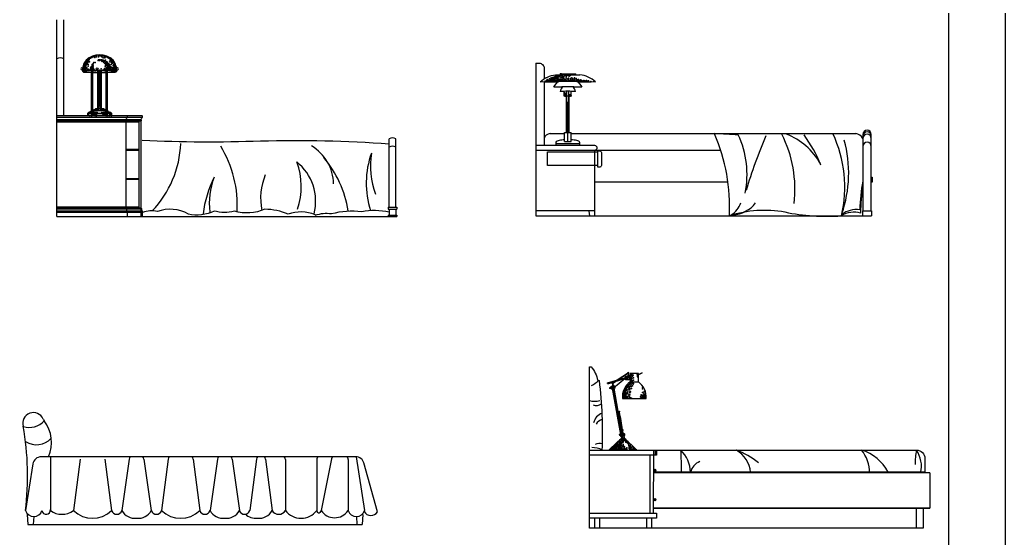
# Model space of a CAD drawing. Header units: inches. Extents: x 4.1 to 46.6, y 13.1 to 37.9.
# Drawn here: x 40.77 to 46.64, y 28.74 to 31.84 of the extents above; entities that cross this region are included whole.
import ezdxf

# ---------------------------------------------------------------- set-up
doc = ezdxf.new("R2010")
doc.units = ezdxf.units.IN
doc.header["$MEASUREMENT"] = 0
for name, color, linetype in [('02', 2, 'Continuous'), ('1', 1, 'Continuous'), ('4', 4, 'Continuous'), ('8', 8, 'Continuous'), ('kadrbm', 4, 'Continuous')]:
    doc.layers.add(name, color=color, linetype=linetype)

# ---------------------------------------------------------------- blocks, each defined once
blk = doc.blocks.new('kadrbm')
at = {"layer": 'kadrbm', "color": 4}
blk.add_lwpolyline([(0, 0), (0, 24.7972), (21, 24.7972), (21, 0), (0, 0)], close=True, dxfattribs=at)
blk.add_lwpolyline([(20.6631, 0.3257), (20.6631, 24.4603), (0.3369, 24.4603), (0.3369, 0.3257), (20.6631, 0.3257)], dxfattribs=at)

msp = doc.modelspace()

# ---------------------------------------------------------------- hatches: boundary and pattern name
at = {"layer": '8'}
h = msp.add_hatch(dxfattribs=at)
h.set_pattern_fill('ANSI31', color=256, scale=0.005527, style=0)
h.set_pattern_definition([(45, (35.0584811, 23.3938971), (-0.000488482534, 0.000488482534), [])])
h.paths.add_polyline_path([(44.447, 29.7071), (44.4492, 29.7071), (44.4492, 29.7267), (44.447, 29.7267)])
h = msp.add_hatch(dxfattribs=at)
h.set_pattern_fill('ANSI31', color=256, scale=0.033159, style=0)
h.set_pattern_definition([(45, (35.22346, 23.429576), (-0.0029308952, 0.0029308952), [])])
h.paths.add_polyline_path([(44.3401, 29.4996, -0.018609), (44.34, 29.4996), (44.337, 29.4996, 0.005294), (44.3578, 29.3902), (44.3601, 29.3909, 0.018598)])

# ---------------------------------------------------------------- linework, layer by layer
at = {"layer": '02'}
for p, q in [((41.1949, 31.2938), (41.1949, 31.532)), ((41.2021, 31.2938), (41.2021, 31.5322)), ((41.2318, 31.3064), (41.2318, 31.5327)), ((41.239, 31.3074), (41.239, 31.5327)), ((41.246, 31.3204), (41.246, 31.5327)), ((41.2532, 31.3074), (41.2532, 31.5327)), ((41.282, 31.2938), (41.282, 31.5322)), ((41.2892, 31.2938), (41.2892, 31.532)), ((43.9868, 31.5116), (44.0379, 31.5116)), ((44.0691, 31.512), (44.0309, 31.5105)), ((44.0798, 31.5116), (44.0706, 31.5116)), ((44.0123, 31.381), (44.0123, 31.4099)), ((44.0542, 31.381), (44.0123, 31.381)), ((44.0255, 31.164), (44.0255, 31.381)), ((44.0305, 31.164), (44.0273, 31.4102)), ((44.036, 31.164), (44.039, 31.4102)), ((44.041, 31.164), (44.041, 31.381)), ((44.0542, 31.381), (44.0542, 31.4099)), ((41.1696, 31.2777), (41.3145, 31.2777)), ((41.1715, 31.2802), (41.3127, 31.2802)), ((41.4958, 31.2541), (40.9883, 31.2541)), ((41.4906, 31.241), (40.9883, 31.241)), ((41.4883, 31.233), (40.9883, 31.233)), ((41.4763, 31.2265), (40.9883, 31.2265)), ((41.4763, 31.233), (41.4763, 30.713)), ((41.4883, 31.233), (41.4883, 30.663)), ((43.9273, 31.1581), (44.0144, 31.1581)), ((44.0144, 31.11), (44.0144, 31.164)), ((44.0144, 31.164), (44.0529, 31.164)), ((44.0329, 31.11), (44.0329, 31.164)), ((44.0529, 31.11), (44.0529, 31.164)), ((44.0529, 31.1581), (45.7496, 31.1581)), ((44.0144, 31.11), (44.0529, 31.11)), ((41.4763, 31.0625), (41.3983, 31.0625)), ((41.4763, 31.0575), (41.3983, 31.0575)), ((41.4763, 30.8885), (41.3983, 30.8885)), ((41.4763, 30.8835), (41.3983, 30.8835)), ((41.4763, 30.7195), (40.9883, 30.7195)), ((41.4923, 30.7066), (40.9883, 30.7065)), ((41.4962, 30.6949), (40.9883, 30.6949)), ((41.4987, 30.6876), (40.9883, 30.6876)), ((44.2999, 29.6718), (44.3891, 29.7288)), ((44.3009, 29.6693), (44.3894, 29.7277)), ((44.3908, 29.7326), (44.3908, 29.7325)), ((44.3913, 29.7324), (44.3962, 29.7331)), ((44.3917, 29.7321), (44.3967, 29.7328)), ((44.3918, 29.7283), (44.3969, 29.7292)), ((44.393, 29.7281), (44.392, 29.71)), ((44.3923, 29.7314), (44.3973, 29.7322)), ((44.3934, 29.7283), (44.3925, 29.71)), ((44.3931, 29.7329), (44.3931, 29.7329)), ((44.3941, 29.7284), (44.3937, 29.71)), ((44.3956, 29.7286), (44.3967, 29.7099)), ((44.3959, 29.7287), (44.397, 29.71)), ((44.2706, 29.6718), (44.3725, 29.7022)), ((44.2717, 29.6669), (44.3732, 29.6973)), ((44.2751, 29.6717), (44.3725, 29.7012)), ((44.2995, 29.6686), (44.2985, 29.6501)), ((44.2999, 29.6687), (44.2988, 29.6502)), ((44.3002, 29.6691), (44.2997, 29.6504)), ((44.3007, 29.6694), (44.3029, 29.6512)), ((44.3009, 29.6693), (44.3031, 29.6512)), ((44.3051, 29.6428), (44.3733, 29.6969)), ((44.3797, 29.6921), (44.4052, 29.6921)), ((44.3801, 29.71), (44.4052, 29.71)), ((44.4052, 29.677), (44.454, 29.677)), ((44.2834, 29.6421), (44.287, 29.6421)), ((44.2984, 29.6372), (44.3469, 29.3635)), ((44.2995, 29.6375), (44.348, 29.3642)), ((44.3006, 29.6378), (44.349, 29.3647)), ((44.3045, 29.6388), (44.3531, 29.3656)), ((44.3058, 29.6391), (44.3543, 29.3659)), ((44.3065, 29.6393), (44.3551, 29.366)), ((44.307, 29.6395), (44.3555, 29.3661)), ((44.3396, 29.4997), (44.3318, 29.4997)), ((44.3572, 29.3866), (44.3561, 29.3663)), ((44.3572, 29.3899), (44.3617, 29.3912)), ((44.3575, 29.3897), (44.362, 29.3911)), ((44.3579, 29.3869), (44.3624, 29.3883)), ((44.358, 29.3894), (44.3625, 29.3907)), ((44.3583, 29.3888), (44.3628, 29.3902)), ((44.3587, 29.3871), (44.3608, 29.3673)), ((44.3428, 29.3634), (44.3469, 29.3634)), ((44.343, 29.3627), (44.3462, 29.3627)), ((44.3562, 29.3445), (44.3562, 29.3534)), ((44.3562, 29.3445), (44.3694, 29.3445)), ((44.3694, 29.3445), (44.3694, 29.3568)), ((44.5538, 29.2705), (44.5538, 29.2405)), ((42.7694, 29.2308), (40.8942, 29.2308)), ((40.9489, 29.2308), (40.9489, 28.9099)), ((41.1257, 29.2172), (41.0862, 28.9099)), ((41.2744, 29.2172), (41.3139, 28.9099)), ((41.4191, 29.2174), (41.3753, 28.9099)), ((41.5066, 29.2174), (41.5505, 28.9099)), ((41.6514, 29.2172), (41.6119, 28.9099)), ((41.6514, 29.2172), (41.6119, 28.9099)), ((41.8, 29.2172), (41.8395, 28.9099)), ((41.9448, 29.2174), (41.9009, 28.9099)), ((42.0323, 29.2174), (42.0762, 28.9099)), ((42.177, 29.2172), (42.1375, 28.9099)), ((42.2306, 29.2172), (42.2701, 28.9099)), ((42.3497, 29.2152), (42.3497, 28.9099)), ((42.5368, 29.2152), (42.5368, 28.9099)), ((42.6246, 29.2183), (42.5627, 28.9099)), ((42.7238, 29.2152), (42.7238, 28.9099)), ((42.7708, 29.2308), (42.8219, 28.9099)), ((40.8449, 29.1886), (40.8007, 28.9099)), ((42.8988, 28.9034), (42.8175, 29.1943)), ((44.5517, 29.1465), (44.5417, 29.1465)), ((44.5517, 29.1545), (44.5517, 29.1465)), ((46.1617, 29.1395), (44.5417, 29.1395)), ((46.1917, 29.1355), (44.5417, 29.1355)), ((44.5517, 28.9715), (44.5417, 28.9715)), ((44.5517, 28.9795), (44.5517, 28.9715)), ((46.1917, 28.9255), (44.5417, 28.9255)), ((46.1917, 28.9225), (44.5417, 28.9225)), ((40.8112, 28.8873), (40.8154, 28.827)), ((40.8497, 28.8751), (40.8461, 28.827)), ((42.7728, 28.8751), (42.7764, 28.827)), ((42.8114, 28.8873), (42.8071, 28.827)), ((40.8154, 28.827), (42.8071, 28.827))]:
    msp.add_line(p, q, dxfattribs=at)
for points in [[(41.3433, 31.5294, 0.211623), (41.3226, 31.5955, 0.394402), (41.1615, 31.5955, 0.211623), (41.1408, 31.5294)], [(41.1408, 31.5294, 0.261126), (41.1473, 31.5251, 0.006576), (41.1949, 31.5232, 0.006576)], [(41.2021, 31.5231, 0.004096), (41.2318, 31.5227, 0.004096)], [(41.239, 31.5226, 0.000961), (41.246, 31.5226, 0.000961)], [(41.2532, 31.5227, 0.003969), (41.282, 31.5231, 0.003969)], [(41.2892, 31.5232, 0.006413), (41.3357, 31.5251, 0.32566), (41.3433, 31.5294)], [(43.8696, 31.4664, -0.178639), (43.9608, 31.5082), (44.1057, 31.5082)], [(43.9938, 31.5082), (43.9938, 31.5105, -0.204461), (43.996, 31.5116, 0.555281), (43.9953, 31.5136), (43.9953, 31.5145), (43.9874, 31.5145), (43.9874, 31.5136, 0.555281), (43.9867, 31.5116, -0.204461), (43.9889, 31.5105), (43.9889, 31.5082)], [(44.0309, 31.5082), (44.0309, 31.5105, 0.204461), (44.0286, 31.5116, -0.555281), (44.0294, 31.5136), (44.0294, 31.5145), (44.0372, 31.5145), (44.0372, 31.5136, -0.555281), (44.038, 31.5116, 0.204461), (44.0357, 31.5105), (44.0357, 31.5082)], [(44.0728, 31.509, 0.094811), (44.0691, 31.512), (44.0382, 31.512)], [(44.0728, 31.5082), (44.0728, 31.5105, 0.204461), (44.0705, 31.5116, -0.555282), (44.0713, 31.5136), (44.0713, 31.5145), (44.0791, 31.5145), (44.0791, 31.5136, -0.555282), (44.0799, 31.5116, 0.204461), (44.0776, 31.5105), (44.0776, 31.5082)], [(43.9718, 31.4636, -0.005704), (43.8691, 31.4664, -0.023086), (44.1974, 31.4664, -0.005704), (44.0947, 31.4636)], [(44.0004, 31.4342), (43.9506, 31.4342, -0.227544), (43.9834, 31.4699, -0.227544)], [(44.0831, 31.4699, -0.227544), (44.1159, 31.4342), (44.0661, 31.4342)], [(41.3145, 31.263), (41.3145, 31.2777, 0.257824), (41.3009, 31.2856, -0.183308), (41.2906, 31.2938), (41.1935, 31.2938), (41.1832, 31.2856, 0.257824), (41.1696, 31.2777), (41.1696, 31.263)], [(41.2782, 31.2938, 0.279541), (41.2601, 31.3058, 0.105641), (41.2241, 31.3058, 0.279541), (41.2059, 31.2938)], [(41.497, 31.118, 0.019843), (42.2017, 31.1148, -0.02431), (42.9683, 31.0974)], [(44.1617, 29.7675), (44.1717, 29.7675, -0.136033), (44.2117, 29.6855), (44.2217, 29.6855, -0.012179)], [(44.3907, 29.7321, 0.083661), (44.3903, 29.732, 0.685038), (44.3904, 29.7281)], [(44.3909, 29.7278), (44.3964, 29.7288, 0.641064), (44.3959, 29.7333), (44.3906, 29.7325)], [(44.2707, 29.6691, -0.083661), (44.2704, 29.6691, -0.685038), (44.27, 29.6715)], [(44.2703, 29.6718), (44.2749, 29.6718, -0.641064), (44.2751, 29.6689)], [(44.3814, 29.7083, 0.083661), (44.3798, 29.7084, 0.685038), (44.3777, 29.6937)], [(44.2829, 29.642, 0.083661), (44.2826, 29.642, 0.685038), (44.2822, 29.6394)], [(44.2921, 29.6473, 0.083661), (44.291, 29.6472, 0.685038), (44.292, 29.6368)], [(44.3139, 29.6502, 0.177444), (44.3101, 29.6528), (44.2916, 29.6485)], [(44.2933, 29.6359), (44.3123, 29.6408, 0.183148), (44.3149, 29.6447)], [(44.3398, 29.5025, -0.083661), (44.3401, 29.5026, -0.685038), (44.3405, 29.4999)], [(44.3569, 29.3896, 0.083661), (44.3566, 29.3895, 0.685038), (44.3571, 29.3868, 0.685038)], [(44.3574, 29.3866), (44.3623, 29.3882, 0.641064), (44.3615, 29.3913), (44.3568, 29.3899)], [(44.3562, 29.3445), (44.2799, 29.2727, 0.414214), (44.2788, 29.2716), (44.2788, 29.2705)], [(44.3419, 29.3637, 0.083661), (44.3416, 29.3638, 0.685038), (44.3412, 29.3611, 0.685038)], [(44.3498, 29.3635, 0.083661), (44.3486, 29.3634, 0.685038), (44.3497, 29.3529, 0.685038)], [(44.351, 29.3521), (44.3699, 29.357, 0.641064), (44.3678, 29.3689), (44.3493, 29.3647)], [(44.4446, 29.2705), (44.4446, 29.2716, 0.414214), (44.4435, 29.2727), (44.3694, 29.3445)], [(44.5417, 29.1545), (44.5517, 29.1545, -1)], [(44.5488, 29.1545), (44.5517, 29.1575, -1), (44.5517, 29.1435), (44.5488, 29.1465)], [(44.5417, 28.9795), (44.5517, 28.9795, -1)], [(44.5488, 28.9795), (44.5517, 28.9825, -1), (44.5517, 28.9685), (44.5488, 28.9715)]]:
    msp.add_lwpolyline(points, format="xyb", dxfattribs=at)
for points in [[(44.0284, 31.512), (43.9974, 31.512)], [(43.9608, 31.0996), (44.1057, 31.0996)], [(43.9613, 31.0996), (43.9613, 31.0881)], [(44.1057, 31.0881), (44.1057, 31.103)], [(44.2127, 30.9681), (43.9129, 30.9681), (43.9129, 31.0501), (44.2127, 31.0501)], [(44.4492, 29.7184), (44.4765, 29.7323), (44.4765, 29.7317), (44.4492, 29.7178)], [(44.2751, 29.6689), (44.2706, 29.6688)], [(44.2998, 29.6719), (44.2982, 29.6718)], [(44.3812, 29.7037), (44.3781, 29.6987), (44.3777, 29.6989), (44.3809, 29.7039), (44.3812, 29.7037)], [(44.447, 29.7267), (44.447, 29.7071), (44.4492, 29.7071), (44.4492, 29.7267)], [(44.2833, 29.6393), (44.2878, 29.6393)], [(44.2913, 29.6442), (44.2934, 29.6407), (44.293, 29.6405), (44.2909, 29.644), (44.2913, 29.6442)], [(44.3415, 29.3608), (44.345, 29.3608)], [(44.348, 29.3591), (44.3519, 29.3578), (44.3518, 29.3573), (44.3479, 29.3587), (44.3481, 29.3591)]]:
    msp.add_lwpolyline(points, dxfattribs=at)
for points in [[(44.3905, 29.7278, 0.130303), (44.3912, 29.7279, 0.576801), (44.3915, 29.7322, 0.264517), (44.3902, 29.7324, 0.710752)], [(44.2701, 29.6718, -0.130303), (44.2705, 29.6718, -0.576801), (44.2712, 29.6691, -0.264517), (44.2704, 29.6688, -0.710752)], [(44.2976, 29.6686, 0.130303), (44.2981, 29.6685, 0.331854), (44.2988, 29.6715, 0.328319), (44.2979, 29.6718, 0.500332)], [(44.3591, 29.5775), (44.5001, 29.5775, 0.273505), (44.454, 29.677), (44.454, 29.7267), (44.4052, 29.7267), (44.4052, 29.677, 0.273505)], [(44.3778, 29.6924, 0.130303), (44.3807, 29.6922, 0.598804), (44.3852, 29.7088, 0.121835), (44.3797, 29.71, 0.710752)], [(44.2823, 29.6391, 0.130303), (44.2828, 29.6391, 0.576801), (44.2835, 29.642, 0.264517), (44.2826, 29.6423, 0.710752)], [(44.2923, 29.6359, 0.130303), (44.2943, 29.6362, 0.576801), (44.2943, 29.6479, 0.264517), (44.2906, 29.6483, 0.710752)], [(44.3404, 29.4996, -0.130303), (44.3399, 29.4996, -0.576801), (44.3392, 29.5025, -0.264517), (44.3401, 29.5029, -0.710752)], [(44.3572, 29.3866, 0.130303), (44.3577, 29.3867, 0.576801), (44.3575, 29.3897, 0.264517), (44.3565, 29.3898, 0.710752)], [(44.3412, 29.3608, 0.130303), (44.3417, 29.3608, 0.576801), (44.3425, 29.3637, 0.264517), (44.3416, 29.3641, 0.710752)], [(44.35, 29.3521, 0.130303), (44.3519, 29.3524, 0.576801), (44.352, 29.364, 0.264517), (44.3483, 29.3644, 0.710752)]]:
    msp.add_lwpolyline(points, format="xyb", close=True, dxfattribs=at)
for centre, radius in [((41.2275, 31.5438), 0.00614), ((44.5517, 29.1505), 0.004), ((44.5517, 28.9755), 0.004)]:
    msp.add_circle(centre, radius, dxfattribs=at)
for centre, radius, start, end in [((41.137, 31.5438), 0.00614, 48.47685, 302.45151), ((41.3479, 31.5438), 0.00614, 228.34306, 140.63339), ((41.2421, 29.9727), 1.56, 86.27884, 93.72116), ((44.0036, 31.5009), 0.0127, 119.12076, 140.23048), ((44.0939, 31.3607), 0.1479, 45.59453, 85.43164), ((44.0332, 30.4526), 0.9842, 85.78037, 94.21963), ((44.0317, 31.4026), 0.0445, 130.15475, 171.82868), ((44.0348, 31.4026), 0.0445, 8.17132, 49.84525), ((44.0332, 30.6515), 0.7588, 86.55783, 93.44217), ((41.242, 31.3138), 0.00771, 306.76193, 112.33487), ((43.9295, 31.1195), 0.0386, 93.19223, 166.00124), ((42.3256, -18.778), 50.0027, 86.87736, 87.03942), ((43.909, 30.7235), 1.0887, 356.96439, 23.39728), ((44.5393, 30.9142), 0.5623, 348.67098, 24.86177), ((48.0616, 29.9325), 3.095, 156.93246, 163.37528), ((44.6646, 30.8267), 0.7227, 353.20232, 26.94192), ((45.1798, 30.7715), 0.4151, 30.01067, 67.71772), ((44.7593, 30.6504), 0.8457, 22.24988, 36.2027), ((44.9314, 30.84), 0.7527, 346.79668, 24.99593), ((45.7468, 31.1087), 0.0494, 23.99623, 86.81418), ((45.817, 31.1438), 0.025, 0, 180), ((45.817, 31.1288), 0.025, 0, 180), ((41.113, 31.1222), 0.6136, 316.15774, 357.83198), ((41.3895, 30.7317), 0.6736, 356.46208, 31.44451), ((42.3642, 30.8513), 0.2733, 1.42887, 58.80197), ((43.9852, 31.089), 0.0281, 98.40642, 150.02094), ((44.0342, 30.8234), 0.2981, 93.79798, 100.26136), ((44.0342, 30.8234), 0.2981, 79.73864, 86.39797), ((44.0858, 31.0956), 0.0212, 20.34562, 85.92866), ((44.9722, 30.9212), 0.7354, 340.86875, 15.58198), ((43.3675, 30.8626), 0.5359, 160.48939, 197.79203), ((43.3581, 30.9668), 0.5014, 171.42263, 199.80538), ((42.2295, 30.7547), 0.3008, 345.65647, 51.20239), ((42.0149, 30.8415), 0.4294, 341.76107, 20.11955), ((42.0933, 30.6022), 0.637, 8.55371, 40.43583), ((42.5629, 30.7743), 0.3606, 157.4255, 191.84355), ((42.5188, 30.6), 0.6643, 153.402, 173.1727), ((42.3318, 30.7414), 0.4358, 159.03092, 186.76815), ((46.81, 30.68), 1.0365, 169.17742, 178.68366), ((46.7851, 30.6832), 1.0064, 170.69076, 179.92821), ((44.9408, 30.7842), 0.1295, 301.24668, 342.80227), ((45.0059, 30.8602), 0.1871, 273.74293, 321.78874), ((45.2089, 29.9875), 0.7129, 80.43295, 107.34327), ((45.5744, 31.8566), 1.1919, 258.03639, 274.32354), ((45.7401, 30.5465), 0.1433, 74.36067, 121.9546), ((45.7544, 30.5574), 0.1477, 82.4667, 126.74828), ((44.3896, 29.73), 0.00166, 315.80306, 60.47312), ((44.1238, 29.7762), 0.1298, 293.26982, 315.66962), ((41.6943, 29.3763), 2.5462, 357.61717, 6.97357), ((44.283, 29.9714), 0.3004, 267.48455, 273.29568), ((44.2866, 29.578), 0.0924, 81.42557, 100.35097), ((44.2969, 29.6702), 0.00151, 309.24206, 104.95525), ((44.36, 29.6969), 0.00333, 134.3613, 242.91935), ((44.3613, 29.6971), 0.00369, 141.84659, 236.05438), ((44.3743, 29.7011), 0.00762, 311.2552, 44.57549), ((44.2818, 29.6408), 0.00139, 311.87007, 99.22567), ((44.2889, 29.6415), 0.00556, 317.08546, 61.43665), ((44.2994, 29.6185), 0.012, 35.5827, 78.97023), ((44.2982, 29.6165), 0.0138, 36.72348, 74.95549), ((44.3083, 29.6463), 0.00472, 155.85821, 227.83937), ((44.309, 29.6485), 0.00702, 327.66879, 16.91759), ((44.1911, 29.6659), 0.1038, 253.55364, 287.99683), ((40.8476, 29.4315), 0.063, 22.99347, 197.63289), ((44.2028, 29.5928), 0.0563, 250.42498, 304.59393), ((49.5132, 30.427), 5.2586, 190.15883, 191.37166), ((42.8895, 29.1767), 1.4861, 8.28385, 12.54664), ((40.825, 29.5233), 0.117, 251.34584, 318.02402), ((40.9516, 29.4757), 0.05, 202.99347, 217.715), ((40.7459, 29.3166), 0.2101, 335.89442, 37.715), ((44.2679, 29.4142), 0.0827, 111.27245, 167.18398), ((44.2553, 29.3959), 0.0609, 105.21548, 151.66268), ((39.0902, 29.117), 1.7229, 353.09901, 9.87644), ((44.3298, 29.3821), 0.0236, 322.52567, 356.26328), ((40.8669, 29.4213), 0.1185, 236.07443, 317.66049), ((44.3407, 29.3625), 0.00139, 311.87007, 99.22567), ((44.3466, 29.3577), 0.00556, 317.08546, 61.43665), ((44.1835, 29.1793), 0.1064, 58.96318, 93.31439), ((44.226, 29.2248), 0.0849, 80.77308, 110.58505), ((44.5597, 29.1267), 0.206, 3.54433, 44.2346), ((43.0397, 29.1721), 1.6706, 358.88011, 3.37501), ((44.9497, 29.1202), 0.1745, 6.3384, 59.46579), ((44.8667, 28.82), 0.482, 51.15857, 69.14625), ((45.6081, 29.1298), 0.2254, 1.44026, 38.61489), ((45.7117, 29.0219), 0.2589, 27.00559, 73.75555), ((46.4304, 29.2007), 0.3263, 167.65334, 182.76284), ((45.9719, 29.1752), 0.1692, 346.43017, 34.28536), ((40.8942, 29.1808), 0.05, 90, 170.98628), ((41.439, 29.2152), 0.02, 128.95682, 173.66433), ((41.4867, 29.2152), 0.02, 6.33567, 51.04318), ((41.6713, 29.2152), 0.02, 128.95682, 174.29349), ((41.7801, 29.2152), 0.02, 5.70653, 51.04318), ((41.9647, 29.2152), 0.02, 128.95682, 173.66433), ((42.0124, 29.2152), 0.02, 6.33567, 51.04318), ((42.1969, 29.2152), 0.02, 128.95682, 174.29347), ((42.2107, 29.2152), 0.02, 5.70651, 51.04318), ((42.3297, 29.2152), 0.02, 0, 51.04318), ((42.5568, 29.2152), 0.02, 128.95682, 180), ((42.6444, 29.2152), 0.02, 128.95682, 171.12559), ((42.7038, 29.2152), 0.02, 0, 51.04318), ((42.7695, 29.1808), 0.05, 12.08635, 90), ((44.8489, 29.1212), 0.0855, 109.26308, 167.67981), ((40.8497, 28.9271), 0.052, 199.2881, 340.7119), ((40.9239, 28.913), 0.0253, 186.93481, 6.93481), ((41.0176, 29.0067), 0.1187, 234.64878, 305.35122), ((41.2001, 29.0293), 0.1649, 226.35631, 313.64369), ((41.3446, 28.9206), 0.0325, 199.0913, 340.9087), ((41.4514, 28.9508), 0.0864, 208.22887, 277.66811), ((41.4744, 28.9508), 0.0864, 262.33189, 331.77113), ((41.5812, 28.9206), 0.0325, 199.0913, 340.9087), ((41.7257, 29.0293), 0.1649, 226.35631, 313.64369), ((41.8702, 28.9206), 0.0325, 199.0913, 340.9087), ((41.977, 28.9508), 0.0864, 208.22887, 277.66811), ((42.0001, 28.9508), 0.0864, 262.33189, 331.77113), ((42.1069, 28.9206), 0.0325, 199.0913, 340.9087), ((42.194, 28.9508), 0.0864, 262.33189, 331.77113), ((42.3099, 28.9353), 0.0472, 212.45276, 327.54724), ((42.4432, 28.9838), 0.1191, 218.29067, 321.70933), ((42.6433, 28.9645), 0.0973, 214.14075, 325.85925), ((42.7728, 28.9271), 0.052, 199.2881, 340.7119), ((42.8599, 28.9251), 0.0445, 206.34478, 330.82582), ((42.1709, 28.9508), 0.0864, 226.27311, 277.66811)]:
    msp.add_arc(centre, radius, start, end, dxfattribs=at)
for points in [[(44.3904, 29.7281), (44.3906, 29.7282), (44.3907, 29.7282), (44.3911, 29.7283), (44.3913, 29.7284), (44.3916, 29.7289), (44.3918, 29.7291), (44.392, 29.7296), (44.3921, 29.7299), (44.392, 29.7305), (44.392, 29.7308), (44.3918, 29.7312), (44.3916, 29.7314), (44.3914, 29.7317), (44.3912, 29.7319), (44.3909, 29.732), (44.3908, 29.732), (44.3907, 29.7321), (44.3907, 29.7321), (44.3907, 29.7321), (44.3907, 29.7321)], [(44.27, 29.6715), (44.2701, 29.6716), (44.2702, 29.6715), (44.2705, 29.6715), (44.2706, 29.6715), (44.2709, 29.6712), (44.271, 29.6711), (44.2712, 29.6708), (44.2713, 29.6706), (44.2713, 29.6703), (44.2713, 29.6701), (44.2713, 29.6698), (44.2712, 29.6696), (44.271, 29.6694), (44.271, 29.6693), (44.2708, 29.6692), (44.2707, 29.6691), (44.2707, 29.6691), (44.2707, 29.6691), (44.2707, 29.6691), (44.2707, 29.6691)], [(44.3777, 29.6937), (44.3783, 29.6936), (44.379, 29.6937), (44.3803, 29.6938), (44.3814, 29.6942), (44.3828, 29.6955), (44.3834, 29.6963), (44.3846, 29.6981), (44.3851, 29.6991), (44.3854, 29.7014), (44.3853, 29.7026), (44.385, 29.7043), (44.3845, 29.7052), (44.3837, 29.7067), (44.3832, 29.7073), (44.3823, 29.7079), (44.3819, 29.7081), (44.3815, 29.7083), (44.3815, 29.7083), (44.3815, 29.7083), (44.3814, 29.7083)], [(44.2822, 29.6394), (44.2823, 29.6393), (44.2825, 29.6394), (44.2827, 29.6394), (44.2829, 29.6395), (44.2832, 29.6397), (44.2833, 29.6398), (44.2835, 29.6401), (44.2836, 29.6403), (44.2837, 29.6408), (44.2836, 29.641), (44.2836, 29.6413), (44.2835, 29.6415), (44.2834, 29.6417), (44.2833, 29.6418), (44.2831, 29.642), (44.283, 29.642), (44.283, 29.642), (44.283, 29.642), (44.2829, 29.642), (44.2829, 29.642)], [(44.292, 29.6368), (44.2924, 29.6368), (44.2929, 29.637), (44.2938, 29.6373), (44.2944, 29.6378), (44.2952, 29.6389), (44.2955, 29.6395), (44.296, 29.6409), (44.2961, 29.6417), (44.296, 29.6433), (44.2957, 29.6441), (44.2952, 29.6452), (44.2947, 29.6458), (44.2939, 29.6466), (44.2935, 29.647), (44.2928, 29.6473), (44.2925, 29.6473), (44.2922, 29.6473), (44.2922, 29.6473), (44.2921, 29.6473), (44.2921, 29.6473)], [(44.3405, 29.4999), (44.3403, 29.4999), (44.3402, 29.4999), (44.34, 29.4999), (44.3398, 29.5), (44.3395, 29.5002), (44.3394, 29.5003), (44.3392, 29.5007), (44.3391, 29.5008), (44.339, 29.5013), (44.3391, 29.5015), (44.3391, 29.5018), (44.3392, 29.502), (44.3393, 29.5022), (44.3394, 29.5023), (44.3396, 29.5025), (44.3397, 29.5025), (44.3397, 29.5025), (44.3397, 29.5025), (44.3397, 29.5025), (44.3398, 29.5025)], [(44.3571, 29.3868), (44.3572, 29.3869), (44.3573, 29.3869), (44.3575, 29.387), (44.3577, 29.3871), (44.3578, 29.3874), (44.3579, 29.3876), (44.358, 29.388), (44.3581, 29.3882), (44.358, 29.3886), (44.3579, 29.3888), (44.3578, 29.3891), (44.3576, 29.3892), (44.3574, 29.3894), (44.3573, 29.3895), (44.3571, 29.3896), (44.357, 29.3896), (44.3569, 29.3896), (44.3569, 29.3896), (44.3569, 29.3896), (44.3569, 29.3896)], [(44.3412, 29.3611), (44.3413, 29.3611), (44.3414, 29.3611), (44.3417, 29.3611), (44.3419, 29.3612), (44.3421, 29.3614), (44.3422, 29.3616), (44.3425, 29.3619), (44.3426, 29.3621), (44.3426, 29.3625), (44.3426, 29.3627), (44.3425, 29.363), (44.3425, 29.3632), (44.3423, 29.3634), (44.3422, 29.3636), (44.3421, 29.3637), (44.342, 29.3637), (44.3419, 29.3637), (44.3419, 29.3637), (44.3419, 29.3637), (44.3419, 29.3637)], [(44.3497, 29.3529), (44.3501, 29.353), (44.3505, 29.3532), (44.3514, 29.3535), (44.3521, 29.3539), (44.3528, 29.3551), (44.3531, 29.3557), (44.3536, 29.3571), (44.3538, 29.3579), (44.3537, 29.3595), (44.3534, 29.3603), (44.3529, 29.3614), (44.3524, 29.362), (44.3516, 29.3628), (44.3512, 29.3631), (44.3504, 29.3634), (44.3501, 29.3635), (44.3498, 29.3635), (44.3498, 29.3635), (44.3498, 29.3635), (44.3498, 29.3635)]]:
    msp.add_open_spline(points, degree=3, knots=[3.294068, 3.294068, 3.294068, 3.294068, 3.647859, 3.647859, 4.043866, 4.043866, 4.439873, 4.439873, 4.83588, 4.83588, 5.231886, 5.231886, 5.627893, 5.627893, 6.0239, 6.0239, 6.283185, 6.283185, 6.283185, 6.295262, 6.295262, 6.295262, 6.295262], dxfattribs=at)
msp.add_spline([(42.5627, 28.9099), (42.5482, 28.8939), (42.5368, 28.9099)], degree=3, dxfattribs=at)
for p in [(41.1769, 31.6072), (41.1833, 31.6081), (41.1888, 31.6072), (41.1952, 31.6118), (41.1983, 31.6149), (41.1995, 31.6187), (41.2045, 31.6162), (41.2095, 31.6174), (41.2117, 31.6191), (41.2145, 31.6127), (41.2172, 31.6218), (41.2227, 31.6218), (41.2236, 31.6154), (41.2337, 31.6237), (41.2364, 31.6154), (41.241, 31.6237), (41.2447, 31.6227), (41.2465, 31.6237), (41.2502, 31.6227), (41.2566, 31.6154), (41.2584, 31.6209), (41.2621, 31.6209), (41.263, 31.6099), (41.2694, 31.6191), (41.2727, 31.6199), (41.2731, 31.6099), (41.274, 31.6163), (41.2776, 31.6162), (41.2789, 31.6187), (41.2838, 31.6149), (41.2863, 31.6149), (41.2905, 31.6118), (41.2937, 31.61), (41.2969, 31.6072), (41.3024, 31.6081), (41.3088, 31.6072), (41.144, 31.5541), (41.1485, 31.5606), (41.1485, 31.5578), (41.1487, 31.5667), (41.1504, 31.5715), (41.1513, 31.5514), (41.1522, 31.567), (41.1531, 31.5587), (41.154, 31.5798), (41.1549, 31.5543), (41.1562, 31.5729), (41.1562, 31.5617), (41.1568, 31.5743), (41.1568, 31.567), (41.1574, 31.5815), (41.1586, 31.553), (41.1604, 31.5862), (41.1604, 31.5551), (41.1611, 31.5642), (41.1611, 31.5617), (41.1611, 31.5518), (41.1623, 31.5898), (41.1623, 31.5816), (41.1624, 31.5753), (41.1636, 31.584), (41.1636, 31.5704), (41.1661, 31.5493), (41.1673, 31.5815), (41.1678, 31.5761), (41.1687, 31.5944), (41.1687, 31.5898), (41.171, 31.5914), (41.1723, 31.584), (41.1724, 31.5825), (41.1735, 31.5605), (41.1742, 31.5697), (41.1751, 31.6026), (41.1769, 31.5926), (41.1772, 31.5951), (41.1806, 31.6008), (41.1815, 31.5862), (41.1909, 31.5543), (41.1933, 31.5506), (41.1958, 31.5605), (41.1983, 31.5691), (41.1995, 31.5543), (41.2033, 31.5766), (41.2033, 31.5555), (41.2045, 31.5667), (41.2082, 31.5815), (41.2156, 31.5828), (41.233, 31.5939), (41.2367, 31.5976), (41.2417, 31.5989), (41.2417, 31.5939), (41.2504, 31.5989), (41.2528, 31.5914), (41.2553, 31.5976), (41.2584, 31.5889), (41.264, 31.5951), (41.2676, 31.5907), (41.2676, 31.5843), (41.2677, 31.5828), (41.2727, 31.5939), (41.2731, 31.588), (41.2739, 31.5766), (41.2758, 31.5596), (41.2767, 31.5953), (41.2789, 31.5691), (41.2795, 31.5843), (41.2795, 31.5642), (41.2813, 31.579), (41.2822, 31.5523), (41.2838, 31.5852), (41.284, 31.5706), (41.2863, 31.5704), (41.2877, 31.5734), (41.2888, 31.5654), (41.2888, 31.5568), (41.2888, 31.5518), (41.2895, 31.5843), (41.29, 31.5803), (41.29, 31.5605), (41.2912, 31.5704), (41.2914, 31.567), (41.2914, 31.5496), (41.295, 31.5743), (41.295, 31.5596), (41.2969, 31.5551), (41.2978, 31.5734), (41.2978, 31.5606), (41.2996, 31.5505), (41.3005, 31.5679), (41.3014, 31.5523), (41.3033, 31.5615), (41.3033, 31.5532), (41.3042, 31.5862), (41.3051, 31.6008), (41.306, 31.5487), (41.3061, 31.5939), (41.3086, 31.6001), (41.3088, 31.5926), (41.3097, 31.5569), (41.3106, 31.6026), (41.3115, 31.5697), (41.3133, 31.5825), (41.3136, 31.5964), (41.3152, 31.5514), (41.317, 31.5944), (41.317, 31.5898), (41.3179, 31.5761), (41.321, 31.5889), (41.3225, 31.5651), (41.3235, 31.5828), (41.3252, 31.5862), (41.3252, 31.5551), (41.3262, 31.5852), (41.3272, 31.5691), (41.3272, 31.5543), (41.3289, 31.5743), (41.3289, 31.567), (41.3309, 31.579), (41.3321, 31.5716), (41.3321, 31.5568), (41.3321, 31.553), (41.3326, 31.5587), (41.3346, 31.5679), (41.3371, 31.5633), (41.3371, 31.5606), (41.3371, 31.5532), (41.3417, 31.5541), (41.1431, 31.5477), (41.1431, 31.5413), (41.1431, 31.5377), (41.1431, 31.5304), (41.1458, 31.5468), (41.1467, 31.5313), (41.1485, 31.5413), (41.1504, 31.534), (41.1513, 31.5359), (41.1522, 31.5322), (41.1537, 31.5431), (41.1549, 31.5469), (41.1559, 31.545), (41.1568, 31.5349), (41.1586, 31.5413), (41.1632, 31.5459), (41.1632, 31.5331), (41.1661, 31.5431), (41.1687, 31.5349), (41.1748, 31.5419), (41.1748, 31.5357), (41.1834, 31.5382), (41.1871, 31.5394), (41.1884, 31.5481), (41.1884, 31.5357), (41.1933, 31.5345), (41.1946, 31.5456), (41.1946, 31.5394), (41.1971, 31.5394), (41.1995, 31.5444), (41.1995, 31.5357), (41.2008, 31.5394), (41.2033, 31.5469), (41.2057, 31.5469), (41.207, 31.5407), (41.2082, 31.5332), (41.2119, 31.5369), (41.2156, 31.5332), (41.2181, 31.532), (41.2218, 31.5369), (41.2319, 31.5395), (41.2428, 31.5359), (41.2511, 31.545), (41.2566, 31.534), (41.2612, 31.5368), (41.2703, 31.5395), (41.2703, 31.5349), (41.2721, 31.5459), (41.2739, 31.5369), (41.274, 31.5331), (41.2751, 31.5394), (41.2776, 31.5349), (41.2786, 31.5413), (41.2838, 31.5419), (41.284, 31.5368), (41.2859, 31.5468), (41.2877, 31.5359), (41.2895, 31.5413), (41.2925, 31.5481), (41.2941, 31.5395), (41.2959, 31.5423), (41.2959, 31.5359), (41.2962, 31.5481), (41.3014, 31.5423), (41.3014, 31.534), (41.3042, 31.5459), (41.3074, 31.5419), (41.3086, 31.5345), (41.3111, 31.5431), (41.3148, 31.5295), (41.3161, 31.5413), (41.317, 31.5349), (41.321, 31.5394), (41.3225, 31.5459), (41.3225, 31.5331), (41.3235, 31.5332), (41.3259, 31.5481), (41.3271, 31.5413), (41.3297, 31.5357), (41.3321, 31.5481), (41.3321, 31.5382), (41.3335, 31.5322), (41.3344, 31.5432), (41.3381, 31.5477), (41.3381, 31.5413), (41.3381, 31.534), (41.339, 31.5313), (41.3408, 31.5413), (41.3426, 31.5477), (41.3426, 31.534), (41.3426, 31.5304), (43.934, 31.4901), (43.9434, 31.4933), (43.9492, 31.4906), (43.9528, 31.4943), (43.957, 31.4985), (43.9591, 31.4964), (43.9593, 31.4917), (43.9633, 31.5006), (43.9648, 31.4951), (43.9659, 31.4951), (43.9685, 31.5006), (43.9693, 31.4917), (43.9706, 31.4975), (43.9727, 31.5037), (43.9737, 31.4995), (43.9759, 31.5037), (43.9771, 31.4984), (43.9832, 31.4996), (43.986, 31.4973), (43.9882, 31.5029), (43.9937, 31.5017), (43.9938, 31.4906), (43.9971, 31.5006), (43.9982, 31.504), (43.9993, 31.4917), (44.001, 31.5006), (44.002, 31.4912), (44.0094, 31.4962), (44.016, 31.504), (44.0238, 31.4973), (44.025, 31.504), (44.0339, 31.504), (44.0417, 31.5006), (44.0472, 31.504), (44.0565, 31.4912), (44.0733, 31.4901), (43.8992, 31.4706), (43.9047, 31.4684), (43.9058, 31.4717), (43.9078, 31.4755), (43.9099, 31.4797), (43.9125, 31.4717), (43.9151, 31.4776), (43.9159, 31.4728), (43.9172, 31.4765), (43.9236, 31.4728), (43.9245, 31.4849), (43.9298, 31.4692), (43.9303, 31.4784), (43.9326, 31.4817), (43.9326, 31.4751), (43.935, 31.4713), (43.937, 31.4806), (43.9371, 31.4839), (43.9382, 31.4713), (43.9392, 31.4751), (43.9415, 31.484), (43.9423, 31.4776), (43.9426, 31.4828), (43.9455, 31.4724), (43.9476, 31.4807), (43.9492, 31.484), (43.9497, 31.4745), (43.9537, 31.4895), (43.9537, 31.4828), (43.9537, 31.4773), (43.9539, 31.4724), (43.956, 31.4818), (43.957, 31.4728), (43.9593, 31.4739), (43.9602, 31.4881), (43.9626, 31.4895), (43.9637, 31.4773), (43.9675, 31.4745), (43.9696, 31.4849), (43.9706, 31.4724), (43.9715, 31.4762), (43.9759, 31.4797), (43.976, 31.4884), (43.978, 31.4724), (43.9782, 31.4762), (43.9832, 31.4807), (43.9842, 31.4724), (43.986, 31.4828), (43.9882, 31.4751), (43.9926, 31.4745), (43.9937, 31.4724), (43.9944, 31.4813), (44, 31.4765), (44.002, 31.4724), (44.0022, 31.4761), (44.0031, 31.4807), (44.0062, 31.4724), (44.0071, 31.4751), (44.0104, 31.486), (44.0136, 31.4765), (44.0146, 31.4724), (44.0153, 31.4804), (44.0172, 31.4739), (44.0205, 31.4784), (44.024, 31.4881), (44.0251, 31.4776), (44.0251, 31.4724), (44.0283, 31.4728), (44.0335, 31.4849), (44.0353, 31.4813), (44.0356, 31.4734), (44.0377, 31.4891), (44.0379, 31.4726), (44.0397, 31.4734), (44.045, 31.4734), (44.0481, 31.4724), (44.0483, 31.4784), (44.0492, 31.487), (44.0517, 31.4828), (44.0528, 31.4743), (44.0555, 31.4713), (44.0576, 31.4755), (44.0576, 31.4713), (44.0615, 31.4796), (44.0615, 31.4735), (44.0638, 31.4849), (44.0649, 31.4724), (44.0659, 31.4755), (44.0691, 31.4703), (44.0719, 31.4752), (44.0739, 31.4817), (44.0773, 31.4762), (44.0827, 31.486), (44.0862, 31.4751), (44.0873, 31.4806), (44.0929, 31.4739), (44.0951, 31.4717), (44.0962, 31.4806), (44.104, 31.4751), (44.1118, 31.4784), (44.1118, 31.4739), (44.1196, 31.4717), (44.1285, 31.4739), (44.1341, 31.4728), (44.1403, 31.4692), (44.1418, 31.4717), (44.1455, 31.4745), (44.1518, 31.4703), (44.156, 31.4734), (44.1707, 31.4692), (44.0134, 31.3827), (44.0144, 31.3891), (44.0154, 31.3857), (44.0156, 31.4021), (44.0167, 31.3896), (44.0167, 31.3817), (44.0198, 31.3948), (44.0204, 31.3851), (44.0209, 31.3875), (44.0219, 31.3896), (44.0251, 31.3824), (44.0398, 31.3824), (44.0401, 31.3847), (44.0414, 31.3884), (44.0414, 31.3841), (44.0445, 31.3824), (44.0475, 31.3888), (44.0478, 31.3821), (44.0495, 31.3871), (44.0518, 31.3861), (44.0521, 31.3888), (44.0525, 31.3827), (41.1708, 31.2665), (41.1743, 31.2717), (41.1746, 31.2755), (41.1757, 31.2656), (41.1766, 31.2682), (41.1798, 31.2825), (41.1833, 31.2825), (41.1835, 31.2645), (41.1839, 31.2839), (41.1856, 31.2831), (41.1891, 31.2842), (41.1931, 31.264), (41.1936, 31.2736), (41.1938, 31.2839), (41.1952, 31.2924), (41.1952, 31.271), (41.1955, 31.2813), (41.1958, 31.2819), (41.1962, 31.2645), (41.197, 31.2912), (41.1979, 31.2749), (41.199, 31.2836), (41.2002, 31.2685), (41.2011, 31.2863), (41.2016, 31.2738), (41.2045, 31.2807), (41.2045, 31.2659), (41.2048, 31.2694), (41.206, 31.2677), (41.2077, 31.2807), (41.2078, 31.2851), (41.2086, 31.2953), (41.2095, 31.2717), (41.2101, 31.2988), (41.2109, 31.2677), (41.2127, 31.3005), (41.2133, 31.2982), (41.2133, 31.2802), (41.2143, 31.2841), (41.2153, 31.27), (41.2159, 31.3017), (41.2159, 31.2697), (41.2165, 31.2967), (41.2168, 31.2647), (41.2174, 31.2752), (41.2182, 31.3037), (41.2184, 31.2831), (41.2194, 31.2836), (41.2219, 31.2821), (41.2219, 31.2746), (41.222, 31.3037), (41.222, 31.3031), (41.2229, 31.2979), (41.2234, 31.2836), (41.2239, 31.2695), (41.2244, 31.264), (41.226, 31.2811), (41.2261, 31.2976), (41.228, 31.2846), (41.2281, 31.3043), (41.2299, 31.3028), (41.2307, 31.3055), (41.2325, 31.2979), (41.2357, 31.2985), (41.2383, 31.306), (41.2424, 31.3069), (41.2484, 31.2985), (41.2488, 31.306), (41.2516, 31.2979), (41.2519, 31.3055), (41.2543, 31.3028), (41.2557, 31.3055), (41.2562, 31.2846), (41.2582, 31.2811), (41.2586, 31.3031), (41.2601, 31.2979), (41.2612, 31.2979), (41.2618, 31.3052), (41.2622, 31.2746), (41.2636, 31.3031), (41.2637, 31.2821), (41.2647, 31.2836), (41.2668, 31.2752), (41.2673, 31.2806), (41.2673, 31.2695), (41.2674, 31.2982), (41.2691, 31.2985), (41.2698, 31.2841), (41.2703, 31.265), (41.2708, 31.2982), (41.2713, 31.2821), (41.2713, 31.2675), (41.2729, 31.2988), (41.2733, 31.2841), (41.2738, 31.2708), (41.2763, 31.2851), (41.2764, 31.2941), (41.2775, 31.2711), (41.2796, 31.2822), (41.2822, 31.2636), (41.2825, 31.2738), (41.2831, 31.2863), (41.2839, 31.2927), (41.2845, 31.2691), (41.2848, 31.2828), (41.2863, 31.2749), (41.2872, 31.271), (41.288, 31.2675), (41.2883, 31.2851), (41.2883, 31.2819), (41.291, 31.264), (41.2918, 31.2883), (41.295, 31.2857), (41.297, 31.2851), (41.2985, 31.2831), (41.3023, 31.2834), (41.304, 31.2822), (41.3041, 31.269), (41.3041, 31.264), (41.3056, 31.2655), (41.3061, 31.281), (41.3096, 31.2755), (41.3099, 31.2717), (41.3116, 31.2682), (41.3125, 31.2642), (41.3131, 31.2767), (44.3843, 29.6928), (44.3855, 29.7093), (44.3855, 29.6936), (44.3885, 29.6935), (44.3885, 29.6925), (44.389, 29.7093), (44.3905, 29.7038), (44.3912, 29.7093), (44.3932, 29.707), (44.3932, 29.6924), (44.3967, 29.7091), (44.3983, 29.6937), (44.3986, 29.7029), (44.3988, 29.7073), (44.3991, 29.6926), (44.4008, 29.6926), (44.4019, 29.7031), (44.4036, 29.6688), (44.4037, 29.7095), (44.4043, 29.6939), (44.4048, 29.7046), (44.4074, 29.7046), (44.4074, 29.6744), (44.4074, 29.6707), (44.4093, 29.7253), (44.4093, 29.7197), (44.4093, 29.7159), (44.4093, 29.7102), (44.4093, 29.6989), (44.4093, 29.6952), (44.4093, 29.6895), (44.4093, 29.6839), (44.4093, 29.682), (44.4112, 29.7121), (44.4112, 29.7027), (44.4112, 29.6933), (44.4131, 29.7159), (44.4131, 29.6895), (44.4131, 29.6782), (44.4149, 29.6857), (44.4149, 29.6763), (44.4168, 29.7197), (44.4168, 29.6989), (44.4168, 29.6857), (44.4168, 29.6801), (44.4187, 29.7121), (44.4187, 29.6707), (44.4225, 29.7178), (44.4244, 29.7008), (44.4244, 29.6876), (44.4244, 29.6688), (44.2945, 29.6486), (44.2955, 29.6367), (44.2962, 29.6373), (44.2984, 29.6481), (44.299, 29.6395), (44.3001, 29.6488), (44.3017, 29.6381), (44.3031, 29.6478), (44.3039, 29.6505), (44.3042, 29.6409), (44.3077, 29.6408), (44.3086, 29.6518), (44.3107, 29.6517), (44.3132, 29.6412), (44.3697, 29.6236), (44.3697, 29.6198), (44.3697, 29.6179), (44.3716, 29.6104), (44.3735, 29.6254), (44.3753, 29.633), (44.3753, 29.6141), (44.3772, 29.6368), (44.3772, 29.6198), (44.3772, 29.6123), (44.3791, 29.6386), (44.3791, 29.6292), (44.3791, 29.6141), (44.381, 29.6443), (44.381, 29.6368), (44.381, 29.6292), (44.3829, 29.6254), (44.3848, 29.6499), (44.3848, 29.6424), (44.3885, 29.6123), (44.3904, 29.6575), (44.3904, 29.6443), (44.3904, 29.6311), (44.3904, 29.6179), (44.3923, 29.6537), (44.3923, 29.6499), (44.3961, 29.6594), (44.3961, 29.6518), (44.3961, 29.6405), (44.3999, 29.6292), (44.4017, 29.6612), (44.4017, 29.6499), (44.4036, 29.6669), (44.4036, 29.6405), (44.4036, 29.6311), (44.4036, 29.6179), (44.4036, 29.6123), (44.4074, 29.6179), (44.4093, 29.6537), (44.4112, 29.6631), (44.4112, 29.6499), (44.4131, 29.6386), (44.4187, 29.6537), (44.4206, 29.6669), (44.4225, 29.6631), (44.4791, 29.6462), (44.4791, 29.6368), (44.4791, 29.6141), (44.4866, 29.6104), (44.4885, 29.6198), (44.3621, 29.6028), (44.3621, 29.5915), (44.3621, 29.584), (44.364, 29.5821), (44.3659, 29.6085), (44.3678, 29.6047), (44.3678, 29.5953), (44.3678, 29.5896), (44.3678, 29.5802), (44.3697, 29.5991), (44.3697, 29.5859), (44.3716, 29.6066), (44.3716, 29.5953), (44.3735, 29.5915), (44.3753, 29.584), (44.3772, 29.5953), (44.3791, 29.6028), (44.3791, 29.5896), (44.3829, 29.6066), (44.3829, 29.584), (44.3848, 29.5915), (44.3867, 29.5802), (44.3885, 29.5878), (44.3904, 29.6066), (44.3961, 29.5934), (44.3999, 29.601), (44.3999, 29.5821), (44.4017, 29.5878), (44.4036, 29.601), (44.4074, 29.5821), (44.4131, 29.5802), (44.4659, 29.5878), (44.4696, 29.5934), (44.4696, 29.5821), (44.4715, 29.601), (44.4734, 29.5821), (44.4791, 29.5896), (44.4791, 29.5802), (44.481, 29.5991), (44.4828, 29.5896), (44.4847, 29.5859), (44.4866, 29.5802), (44.4885, 29.6047), (44.4885, 29.5991), (44.4885, 29.584), (44.4904, 29.5934), (44.4923, 29.5915), (44.4923, 29.5878), (44.4942, 29.5953), (44.496, 29.5991), (44.496, 29.5821), (44.3568, 29.3747), (44.3573, 29.3793), (44.3581, 29.3836), (44.3342, 29.3171), (44.3343, 29.3203), (44.3376, 29.3205), (44.3398, 29.3262), (44.341, 29.3256), (44.341, 29.3171), (44.3434, 29.3312), (44.3458, 29.3306), (44.3478, 29.3345), (44.3479, 29.3205), (44.3513, 29.3359), (44.353, 29.3182), (44.3541, 29.3402), (44.3547, 29.3635), (44.3547, 29.3625), (44.3551, 29.3275), (44.3553, 29.3544), (44.3554, 29.3296), (44.3558, 29.3605), (44.3559, 29.3169), (44.3564, 29.3478), (44.3567, 29.3203), (44.3569, 29.3356), (44.3578, 29.3691), (44.3578, 29.3678), (44.3578, 29.3489), (44.358, 29.3281), (44.3592, 29.3538), (44.3599, 29.3308), (44.36, 29.3423), (44.3608, 29.3621), (44.3614, 29.356), (44.3616, 29.3428), (44.3619, 29.3669), (44.3624, 29.3247), (44.3629, 29.3192), (44.3642, 29.3364), (44.3657, 29.3306), (44.3663, 29.3682), (44.3667, 29.3256), (44.3682, 29.3537), (44.3685, 29.3501), (44.3687, 29.3479), (44.3701, 29.3411), (44.3701, 29.3371), (44.3702, 29.3595), (44.3703, 29.3664), (44.3713, 29.3648), (44.3717, 29.3398), (44.3718, 29.3618), (44.372, 29.3373), (44.3753, 29.3293), (44.3772, 29.3356), (44.3772, 29.3322), (44.3788, 29.3188), (44.3798, 29.3243), (44.381, 29.3286), (44.382, 29.3263), (44.3828, 29.3178), (44.387, 29.3242), (44.3903, 29.3227), (44.3912, 29.3169), (44.3924, 29.3183), (44.2828, 29.2748), (44.2868, 29.2762), (44.2868, 29.2732), (44.2894, 29.2788), (44.2915, 29.2796), (44.2925, 29.275), (44.2957, 29.2829), (44.3, 29.2901), (44.3, 29.2845), (44.3003, 29.2747), (44.3019, 29.2845), (44.3019, 29.2826), (44.3019, 29.2769), (44.3038, 29.2901), (44.3057, 29.2826), (44.3068, 29.288), (44.3076, 29.292), (44.3076, 29.2769), (44.3102, 29.2948), (44.3132, 29.2845), (44.3135, 29.2784), (44.3151, 29.2769), (44.3153, 29.3), (44.3153, 29.2948), (44.317, 29.2807), (44.3171, 29.2983), (44.3189, 29.2939), (44.3203, 29.2754), (44.3208, 29.2882), (44.3208, 29.2826), (44.3222, 29.3051), (44.3227, 29.3014), (44.3227, 29.2958), (44.3245, 29.2769), (44.3256, 29.3068), (44.3264, 29.2977), (44.3264, 29.275), (44.3273, 29.3137), (44.3283, 29.2995), (44.329, 29.3102), (44.3297, 29.2911), (44.3302, 29.2732), (44.3315, 29.3019), (44.3315, 29.2766), (44.334, 29.3052), (44.334, 29.2977), (44.334, 29.2864), (44.334, 29.2807), (44.3359, 29.2882), (44.3359, 29.2747), (44.3377, 29.2864), (44.3385, 29.2959), (44.3393, 29.2829), (44.3403, 29.2998), (44.341, 29.3085), (44.3415, 29.2882), (44.3415, 29.2788), (44.3434, 29.3019), (44.3434, 29.275), (44.3453, 29.3033), (44.3453, 29.2977), (44.3453, 29.2864), (44.3462, 29.3154), (44.3462, 29.312), (44.3462, 29.3), (44.3462, 29.2914), (44.3462, 29.288), (44.3465, 29.3047), (44.3476, 29.2941), (44.3496, 29.2777), (44.3509, 29.3055), (44.3509, 29.2845), (44.3513, 29.2983), (44.3513, 29.2966), (44.3525, 29.313), (44.3525, 29.2772), (44.3546, 29.2806), (44.3548, 29.3154), (44.3556, 29.285), (44.3577, 29.2902), (44.3582, 29.2777), (44.3603, 29.2969), (44.3616, 29.3154), (44.3623, 29.2769), (44.3633, 29.3034), (44.365, 29.2966), (44.3667, 29.2897), (44.3679, 29.2788), (44.3684, 29.2846), (44.3698, 29.2732), (44.3719, 29.2897), (44.3736, 29.2812), (44.3774, 29.2769), (44.3849, 29.275), (44.3856, 29.2846), (44.3856, 29.2829), (44.3857, 29.3151), (44.3919, 29.3128), (44.3943, 29.3065), (44.396, 29.3151), (44.3962, 29.3033), (44.3962, 29.3014), (44.3977, 29.2975), (44.3987, 29.2918), (44.3997, 29.2855), (44.3997, 29.2806), (44.4019, 29.2977), (44.4019, 29.2882), (44.4019, 29.2845), (44.4038, 29.2769), (44.4056, 29.2958), (44.4056, 29.2826), (44.407, 29.2747), (44.4075, 29.2882), (44.4094, 29.3033), (44.4113, 29.2864), (44.4113, 29.2788), (44.4132, 29.2769), (44.4169, 29.2925), (44.4171, 29.2739), (44.4207, 29.2769), (44.4226, 29.2845), (44.4245, 29.2788), (44.4283, 29.2827), (44.4291, 29.2744), (44.4322, 29.2785), (44.435, 29.2749), (44.4397, 29.2741)]:
    msp.add_point(p, dxfattribs=at)
at = {"layer": '1'}
for p, q in [((43.842, 30.6681), (45.844, 30.6681)), ((40.9883, 30.663), (43.0136, 30.663))]:
    msp.add_line(p, q, dxfattribs=at)
msp.add_lwpolyline([(46.1517, 28.8055), (44.1617, 28.8055)], dxfattribs=at)
at = {"layer": '4'}
for p, q in [((40.9883, 30.663), (40.9883, 31.8372)), ((41.0283, 31.263), (41.0283, 31.8372)), ((43.842, 31.5781), (43.842, 30.6681)), ((41.4958, 31.263), (40.9883, 31.263)), ((41.3983, 31.233), (41.3983, 30.713)), ((42.9683, 30.7195), (42.9683, 31.1272)), ((43.0083, 30.7195), (43.0083, 31.1272)), ((44.9451, 31.0581), (43.842, 31.0581)), ((44.9884, 30.8681), (44.192, 30.8681)), ((41.4883, 30.713), (40.9883, 30.713)), ((41.4087, 30.663), (41.4087, 30.6876)), ((41.4987, 30.663), (41.4987, 30.6876)), ((42.963, 30.7195), (43.0136, 30.7195)), ((42.963, 30.7195), (42.963, 30.7065)), ((42.963, 30.7065), (43.0136, 30.7065)), ((42.963, 30.671), (43.0136, 30.671)), ((42.963, 30.671), (42.963, 30.663)), ((42.9683, 30.7065), (42.9683, 30.671)), ((43.0083, 30.7065), (43.0083, 30.671)), ((43.0136, 30.7195), (43.0136, 30.7065)), ((43.0136, 30.671), (43.0136, 30.663)), ((44.1927, 30.6981), (43.842, 30.6981)), ((45.79, 30.6957), (45.79, 30.6677)), ((44.1617, 28.8055), (44.1617, 29.7675)), ((44.5444, 29.2705), (44.5417, 28.8955)), ((44.5217, 29.2405), (44.5217, 28.8955)), ((46.1117, 28.8055), (46.1117, 28.9255)), ((44.1917, 28.8655), (44.1917, 28.8055)), ((44.2217, 28.8655), (44.2217, 28.8055)), ((44.5017, 28.8655), (44.5017, 28.8055)), ((44.5317, 28.8655), (44.5317, 28.8055))]:
    msp.add_line(p, q, dxfattribs=at)
for points in [[(43.842, 31.5781), (43.862, 31.5781, -0.414214), (43.892, 31.5481), (43.892, 31.4846)], [(41.3983, 31.233, 0.432361), (41.4006, 31.241, -0.263016), (41.4022, 31.2477, 0.201838), (41.4058, 31.2541, 0.639001), (41.4058, 31.263)], [(41.4883, 31.233, 0.432361), (41.4906, 31.241, -0.263016), (41.4922, 31.2477, 0.201838), (41.4958, 31.2541, 0.639001), (41.4958, 31.263)], [(45.842, 30.6981), (45.842, 31.1529, 1), (45.792, 31.1529), (45.792, 30.6981)], [(43.842, 31.0881), (44.192, 31.0881, -1), (44.192, 31.0581), (44.192, 30.6981)], [(44.2127, 31.0551), (44.2237, 31.0551, -0.414214), (44.2337, 31.0451), (44.2337, 30.9681, -0.414214), (44.2237, 30.9581), (44.2127, 30.9581), (44.2127, 31.0551)], [(41.3983, 30.713, -0.341849), (41.4023, 30.7066, 0.238802), (41.4035, 30.7011, -0.305477), (41.4062, 30.6949, -0.343447), (41.4087, 30.6876)], [(41.4883, 30.713, -0.341849), (41.4923, 30.7066, 0.238802), (41.4935, 30.7011, -0.305477), (41.4962, 30.6949, -0.343447), (41.4987, 30.6876)], [(42.9683, 30.6887, 0.111514), (42.8047, 30.6911, 0.104398), (42.6243, 30.6788, 0.120866), (42.5263, 30.6698, 0.890563), (42.5271, 30.674, 0.190537), (42.3664, 30.6768, 0.103435), (42.2272, 30.707, -0.169007), (42.0456, 30.6946, -0.135893), (41.9253, 30.6964, -0.179493), (41.7715, 30.6784, 0.218444), (41.587, 30.6932, 0.149126), (41.4987, 30.6876)], [(44.1599, 30.6981, 0.465152), (44.1579, 30.6957), (44.1627, 30.6681)], [(44.1947, 30.6681), (44.1947, 30.6961, 0.414214), (44.1927, 30.6981)], [(45.792, 30.6981), (45.842, 30.6981, -0.414214), (45.844, 30.6961), (45.844, 30.6681)], [(46.1117, 29.2705, -0.414214), (46.1617, 29.2205), (46.1617, 29.1355)]]:
    msp.add_lwpolyline(points, format="xyb", dxfattribs=at)
for points in [[(43.892, 31.4656), (43.892, 31.0881)], [(45.842, 30.8982), (45.848, 30.8982), (45.848, 30.8681), (45.842, 30.8681)], [(44.5617, 29.2705), (44.5617, 29.2405), (44.1617, 29.2405)], [(44.1617, 29.2705), (46.1117, 29.2705)], [(46.1917, 29.1355), (46.1917, 28.9255)], [(46.1517, 28.9255), (46.1517, 28.8055)], [(44.1617, 28.8955), (44.5617, 28.8955), (44.5617, 28.8655), (44.1617, 28.8655)]]:
    msp.add_lwpolyline(points, dxfattribs=at)
for centre, radius, start, end in [((41.0083, 31.5717), 0.0372, 57.48047, 122.51953), ((42.9883, 31.0958), 0.0372, 57.48047, 122.51953), ((42.9883, 31.0458), 0.0372, 57.48047, 122.51953), ((45.817, 31.0812), 0.025, 0, 180), ((45.792, 30.6961), 0.002, 90, 189.78241)]:
    msp.add_arc(centre, radius, start, end, dxfattribs=at)

# ---------------------------------------------------------------- block references
at = {"layer": 'kadrbm'}
msp.add_blockref('kadrbm', (25.641, 13.1016), dxfattribs=at)

doc.saveas('drawing.dxf')
